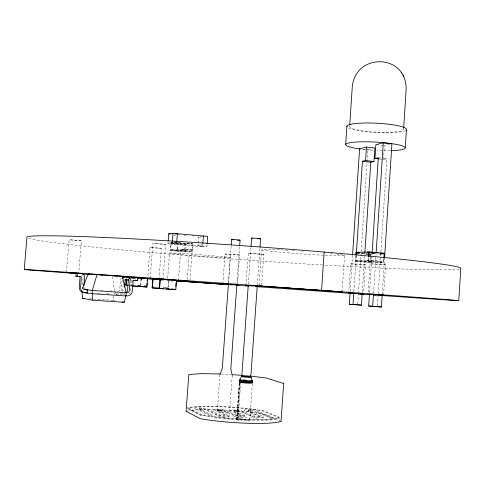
<?xml version="1.0" encoding="UTF-8"?>
<svg xmlns="http://www.w3.org/2000/svg" width="485" height="485" viewBox="0 0 485 485"><rect width="100%" height="100%" fill="white"/><g stroke="black" fill="none" stroke-linecap="round" stroke-linejoin="round"><path stroke-width="0.36" stroke-dasharray="2.42 1.82" d="M192.23 249.884L180.796 249.047L192.23 249.884L189.884 281.439M373.511 293.558L376.051 254.364M379.246 158.959L383.508 159.45L384.399 145.694L389.855 144.366M377.403 305.847L378.13 294.528M378.179 293.771L386.884 158.722L383.308 158.31M383.411 258.566L383.229 261.409L381.919 261.415L381.853 262.433L355.838 260.257L356.111 256.08M355.711 256.038L355.372 261.251L369.934 262.452L383.605 262.427L383.877 258.202M382.247 294.134L384.575 257.887M383.556 295.395L385.514 264.883L377.069 264.095L370.013 263.87L368.036 294.292M342.107 291.934L344.538 255.298L336.929 254.073M348.703 293.007L350.631 263.852L357.233 264.058L365.429 264.816L363.52 294.062M350.176 291.4L352.516 255.934M353.856 291.746L356.239 255.54M357.057 260.251L356.99 261.245L371.601 262.452L371.662 261.457L355.838 260.257M357.748 304.059L358.391 294.274M358.439 293.516L360.858 256.632M360.907 255.88L367.018 162.536M367.066 161.784L367.854 149.738L372.753 148.543M362.277 292.358L364.878 252.485M366.969 261.203L367.036 260.178L368.315 260.172L383.229 261.409M368.315 260.172L368.503 257.311M355.372 261.251L368.679 261.191L368.952 256.941M369.934 262.452L370.273 257.262M370.322 256.523L370.51 253.552L375.845 253.443M370.685 257.305L370.413 261.463L371.662 261.457M370.728 256.613L370.861 254.534L372.116 254.51L372.177 253.516L370.722 253.394M369.558 292.455L372.098 253.315M263.331 416.827L263.258 417.827L248.059 411.195L248.126 410.158L249.666 410.061A3.492 0.4 4.2 0 1 250.193 410.086L252.709 410.443L272.661 418.828L272.594 419.834L258.832 420.519L245.289 420.289L215.934 418.009L198.765 409.534M259.172 417.439L259.245 416.445L244.604 410.158A6.075 0.697 4.2 0 1 248.49 409.564L248.672 409.57A6.075 0.697 4.2 0 1 256.304 410.571L275.268 418.464L275.201 419.464L256.232 411.522M278.657 418.579L278.729 417.585L261.833 410.656A46.984 5.541 4.1 0 0 188.835 408.109L188.762 409.079L202.536 416.094M245.853 285.404L248.362 253.261L263.834 254.395L261.67 285.028M236.638 419.913L239.281 382.938M239.426 382.847L236.789 419.786L244.543 419.719L249.702 420.913L252.333 383.696M239.596 382.938L236.935 420.216L237.371 420.38L240.033 383.065M240.742 381.901L237.983 420.543L238.759 420.707M248.344 284.125L250.981 247.18M259.366 416.542L257.747 416.694A3.644 0.436 4.3 0 1 257.202 416.676L254.552 416.288L242.403 411.007A6.147 0.709 4.1 0 0 234.734 410.001L234.552 409.995A6.147 0.709 4.1 0 0 230.52 410.601L240.772 415.202L240.706 416.203M244.313 409.922L244.537 411.116M244.852 415.59L244.464 416.803L240.36 417.003M257.329 284.768L259.942 247.811M259.069 285.277L261.56 250.017L263.015 249.308L288.32 250.169M213.679 409.783L213.849 410.995M222.833 283.925L225.004 254.049L230.611 254.176L239.572 254.995L237.42 284.962M219.954 374.614L217.353 410.989L228.902 416.445M236.941 410.571L236.225 410.522A3.534 0.412 4.1 0 0 235.692 410.498L234.079 410.637L244.543 415.33A6.36 0.764 4.1 0 1 240.433 415.997L240.245 415.991A6.36 0.764 4.1 0 1 232.266 414.924L222.239 410.31L219.723 409.946A3.547 0.412 4 0 0 219.184 409.928C217.116 409.273 216.934 411.723 219.117 410.892M228.344 283.78L230.26 257.383L191.83 253.952L169.568 252.958L167.567 279.439M228.526 282.446L231.139 246.35M240.887 415.299L239.226 415.451A3.644 0.436 4.1 0 1 238.675 415.433L236.049 415.045L225.925 410.437A6.178 0.721 4 0 0 218.28 409.425L218.098 409.419A6.178 0.721 4 0 0 213.921 410.025L225.149 415.318L225.076 416.324M236.983 283.052L239.578 246.944M229.253 415.7L228.835 416.93L224.628 417.13M232.23 375.536L229.623 411.801L227.174 412.171L222.057 411.941M230.248 410.358L230.448 411.565M234.103 410.68L234.012 411.601L235.625 411.462M176.631 241.863L170.969 242.312L170.344 250.581L184.597 251.733L185.215 243.5L191.866 243.033L191.799 243.967L171.854 242.239L171.787 243.161L171.12 243.209L170.635 249.648L192.212 251.418L192.842 242.967M186.143 243.434L186.076 244.355L185.379 244.398L184.894 250.812L185.597 250.775L185.525 251.697L171.229 250.539L171.296 249.611L185.597 250.775M187.289 279.451L189.065 255.68M177.94 242.7L177.443 249.302L176.746 249.338L176.673 250.278L191.242 251.46L191.308 250.527L192.036 250.49L192.527 243.919L177.243 242.755M198.104 243.816L197.916 246.313L202.657 246.04L202.736 244.925L198.001 245.216M198.153 243.118L198.65 236.431L202.178 236.735M168.119 241.688L167.956 243.828L202.154 246.665L202.312 244.549M194.915 408.194L195.049 409.407M202.154 246.665L206.956 246.398L207.113 244.252M217.529 410.061L228.975 415.439A6.42 0.776 4 0 1 224.7 416.118L224.513 416.112A6.42 0.776 4 0 1 216.516 415.027L203.47 408.728L200.99 408.364A3.547 0.412 3.9 0 0 200.45 408.34C198.341 407.691 198.165 410.128 200.378 409.31M150.204 278.317L152.878 243.397L157.364 243.561L165.621 244.452L162.984 279.245M159.013 279.275L161.359 248.411L154.018 247.647L150.047 247.489L147.676 278.451M167.956 288.236L168.531 280.548M172.46 241.669L172.266 244.185L176.625 243.876L176.71 242.749L172.351 243.076M178.189 242.445L177.607 250.23L170.344 250.581M178.431 280.609L180.796 249.047M117.061 292.794L116.915 294.637L116.133 294.522M122.111 280.081L121.353 289.794A2.055 2.019 -69.5 0 1 119.959 291.6M123.16 284.719L122.675 290.466A5.111 5.02 -69 0 1 122.238 291.727M123.032 294.892L123.129 293.625M124.76 294.498L124.857 293.219M126.415 279.136L126.573 277.044M132.253 280.579L131.908 285.022L131.326 284.968L131.247 285.92L132.029 285.992M135.673 279.287L135.77 278.026M140.529 285.72L141.062 278.79M86.239 291.497L86.336 290.242M114.199 294.243L114.29 293.025M115.4 293.801L115.594 291.358M66.469 272.491L69.112 239.826L72.986 239.966L81.334 240.827L78.722 273.382M93.69 299.027L112.944 300.282L113.92 295.583M82.183 289.012L82.996 286.974M225.216 415.457L223.543 415.566A3.68 0.443 4 0 1 222.985 415.542L220.36 415.154L207.168 408.855A6.172 0.715 3.9 0 0 199.608 407.849L199.426 407.843A6.172 0.715 3.9 0 0 195.122 408.437L211.114 416.366A46.984 5.541 4.1 0 1 202.609 415.075L188.835 408.109M230.26 257.383L229.672 257.784L221.287 257.547L191.799 255.607L169.895 253.425L169.568 252.958M239.572 254.995L225.004 254.049M263.834 254.395L248.138 253.382M217.492 410.746L219.008 410.522M383.508 159.45L386.884 158.722M344.538 255.298L341.446 255.88L309.018 254.552L270.903 251.375L261.56 250.017M234.2 410.559L234.534 410.51M365.429 264.816L350.631 263.852M173.666 235.261L176.576 234.958M385.514 264.883L370.013 263.87M198.571 237.529L202.639 237.177M167.956 243.828L172.248 243.506L206.956 246.398M191.799 243.967L192.527 243.919M170.635 249.648L171.296 249.611M184.597 251.733L192.212 251.418M219.808 410.498L224.882 410.728M248.969 411.007L249.599 411.013M81.334 240.827L69.112 239.826M132.072 280.294L131.405 280.876L130.55 291.436A5.293 5.189 -71.3 0 1 129.331 293.886M165.621 244.452L152.878 243.397M161.359 248.411L150.047 247.489M240.172 416.997L232.194 415.924M224.434 417.124L216.443 416.039M221.312 374.032L230.811 374.547M249.775 411.019L250.127 411.037M200.56 409.316L203.403 409.692M219.299 410.898L222.172 411.28M292.097 250.363L295.874 250.563M219.153 410.437L225.501 411.28L235.983 416.045M236.159 411.486L238.687 411.85M257.79 418.203L252.279 417.585M141.838 279.075L141.244 279.033L140.747 285.507L141.341 285.562L137.691 285.301M89.246 298.736L92.95 298.978M169.477 280.924L168.75 280.876L168.216 287.944L162.912 287.587M97.691 293.134L102.196 293.437M106.694 293.74L111.198 294.037M116.054 294.456L118.019 294.553A5.111 5.02 -69 0 0 121.02 293.298M101.086 290.297L102.565 290.4M109.986 290.903L111.465 291.006M137.273 285.386L139.504 285.544M144.706 285.907L146.197 286.011M137.873 285.441L139.365 285.544M144.578 285.914L146.07 286.017M155.376 287.059L157.692 287.205M163.118 287.757L166.064 287.963M171.205 288.302L174.897 288.581M130.289 285.695L131.781 285.823M161.19 280.324L163.451 280.488M166.464 280.706L172.502 281.1M132.423 278.36L136.152 278.626M139.874 278.899L142.111 279.057M132.508 278.402L136.734 278.705M137.461 278.76L142.244 279.069M200.99 408.364L201.705 408.418M301.87 251.006L303.367 251.115M176.746 249.338L192.036 250.49M250.478 411.056L251.181 411.122M170.969 242.312L185.215 243.5M171.787 243.161L186.076 244.355M171.12 243.209L185.379 244.398M367.036 260.178L381.919 261.415M368.679 261.191L383.605 262.427M373.25 253.4L376.233 253.655M380.707 254.037L382.944 254.225M371.965 253.425L375.681 253.746M378.658 254.001L382.374 254.316M364.15 252.831L367.072 253.079M361.78 252.806L366.872 253.243M357.518 253.267L367.733 254.14M368.467 254.201L372.116 254.51M357.027 253.358L367.951 254.285M368.679 254.346L370.861 254.534M178.298 234.685L179.808 234.813M184.33 235.201L186.592 235.395M191.866 235.849L194.127 236.043M330.273 253.382L332.51 253.6M236.583 410.54L238.753 410.886L250.787 416.166A6.353 0.758 4.3 0 0 258.832 417.239L259.02 417.245A6.353 0.758 4.3 0 0 262.991 416.566L248.132 410.237M237.504 411.141L241.973 411.844M379.015 157.813L382.592 158.225M362.592 149.119L367.854 149.738M376.584 144.76L384.399 145.694M237.292 410.607L237.626 410.643M236.904 415.251L237.565 415.342M251.812 411.207L252.503 411.347M112.944 300.282L115.06 300.651M217.959 411.274L218.523 411.419M251.624 417.446L250.715 417.167M280.094 417.439L263.44 410.643A48.949 5.778 4.1 0 0 186.822 407.964M280.96 421.241L263.525 413.966A49.349 5.984 4.1 0 0 187.313 411.037M242.336 411.971L254.479 417.288M234.116 411.692L244.47 416.33M207.101 409.819L220.287 416.166M187.489 408.303L200.82 415.087A48.949 5.778 4.1 0 0 279.512 418.173M198.759 408.473L216.007 416.985A46.984 5.541 4.1 0 0 272.661 418.828M112.484 276.541L114.436 291.206M459.174 269.09A217.504 6.99 4.1 0 1 323.192 265.028M322.464 264.986A217.504 6.99 4.1 0 1 27.7 237.959M83.074 288.957A2.104 2.079 -52.2 0 1 82.389 287.241L83.184 277.311A3.686 3.65 -49.1 0 0 83.135 276.359M82.844 275.45A3.686 3.65 -49.1 0 1 83.02 275.892M118.122 291.461A2.043 2.007 -69 0 0 119.759 289.6L120.516 279.96A3.559 3.498 -74.4 0 1 121.123 278.22M124.287 290.667A5.147 5.056 -69.5 0 1 124.105 291.315M122.62 293.522A5.147 5.056 -69.5 0 1 120.256 294.692M390.583 150.677A29.87 4.171 3.2 0 1 376.851 150.508M373.056 150.295A29.87 4.171 3.2 0 1 367.09 149.816M365.641 149.677A29.87 4.171 3.2 0 1 360.804 149.107M405.612 130.495A29.84 4.674 3 0 1 378.118 132.641A29.84 4.674 3 0 1 348.533 127.985M403.132 128.458A27.039 4.238 3 0 1 373.717 131.975A27.039 4.238 3 0 1 351.892 124.936M278.729 417.585A46.984 5.541 4.1 0 1 275.268 418.464M246.519 375.202A4.565 0.376 4.2 0 1 247.302 375.269M243.167 379.367A6.178 0.533 4.2 0 1 246.259 379.531M239.863 418.828A6.554 0.8 4.2 0 0 249.842 418.888A6.554 0.8 4.2 0 0 240.227 417.458A6.554 0.8 4.2 0 0 239.863 418.828"/><path stroke-width="0.73" d="M232.23 375.536L230.818 368.806L236.874 284.556M458.804 300.645L460.75 268.278A217.504 6.99 4.1 0 0 240.263 245.555A217.504 6.99 4.1 0 0 26.917 237.444L24.25 269.514M382.198 294.886L381.422 306.969L372.686 306.368L373.462 294.31M376.148 252.861L383.265 142.826L391.904 143.863L384.575 257.887M383.92 257.493L384.193 253.267L369.273 251.988L355.96 252.309L355.808 254.546M403.678 128.107L406.09 90.155C407.746 53.689 355.275 51.925 352.249 87.173L349.74 124.93M405.278 147.773L406.448 129.319M362.174 293.868L361.44 305.15L353.013 304.568L349.333 304.234L350.079 292.91M352.565 255.177L359.585 148.762L366.472 147.04L374.85 148.028L373.971 161.511L370.776 162.202L362.434 161.25L356.433 252.521M356.16 255.383L356.299 253.297L357.518 253.267L357.578 252.273L359.773 252.461M353.013 304.568L353.759 293.255M362.434 161.25L365.587 160.553L366.472 147.04M364.878 252.485L370.776 162.202M368.545 256.595L368.782 253.018L367.503 253.049L367.569 252.03L372.771 252.473M378.536 158.88L374.978 158.468L375.875 144.675L383.265 142.826M369 256.238L369.273 251.988M372.686 306.368L368.679 306.005L369.461 293.958M372.147 252.564L378.3 157.728L374.978 158.468M321.561 290.333L324.144 252.061M345.678 144.439L346.896 126.106M281.064 421.144L283.652 383.526M252.061 382.732A6.541 0.582 4.2 0 1 248.926 383.199A6.541 0.582 4.2 0 1 240.706 382.447L239.402 382.077L239.39 381.428L239.875 381.271M241.894 374.59L248.235 285.629M251.03 246.428L251.624 238.135L255.983 238.226L260.584 238.759L259.996 247.059M250.915 375.263L257.22 286.271M228.417 283.949L222.318 368.17L219.954 374.614M231.248 244.846L231.624 239.584L235.655 239.675L240.069 240.172L239.687 245.434M186.082 411.238L188.823 374.511L200.845 373.638L220.069 373.977M202.839 243.506L203.397 236.001M207.168 243.531L207.695 236.371L173.012 233.382L168.713 233.861L168.174 240.978M152.126 287.829L152.823 278.705L160.311 279.166L159.601 288.563L152.126 287.829L157.558 288.236M153.036 287.92L153.114 286.902L152.429 286.841L152.969 279.736L153.654 279.778L153.733 278.766M172.411 241.336L173.012 233.382M176.764 242.033L177.389 233.758L175.206 233.994M175.8 286.453L176.073 282.816M175.812 289.697L176.516 280.342L159.353 279.105L159.274 280.148L159.995 280.197L159.438 287.496L158.722 287.429L158.643 288.472L175.812 289.697L171.829 289.309M124.596 287.114L125.148 280.233L125.773 279.827M127.979 285.598L125.924 285.392L126.361 279.827M126.579 279.427L126.185 284.483L126.743 284.537L126.67 285.465M84.736 292.522L81.941 292.079L82.583 298.299L92.326 300.191L124.227 302.264L125.936 295.953L126.185 292.752L122.384 276.401L88.149 274.049L83.541 285.61M129.283 278.851L129.422 277.014L124.287 276.662A3.559 3.498 -74.4 0 0 122.105 277.244M133.472 280.397L137.34 280.676L137.588 277.505L132.211 277.135A3.686 3.619 -76.4 0 0 128.313 280.554L127.537 290.539A2.116 2.073 -71.3 0 1 125.845 292.467M146.816 286.071L147.04 283.119M147.21 280.906L147.325 279.433M132.738 286.023L146.949 287.035L147.604 278.499L137.17 277.741M75.921 276.268L76.175 273.128L81.171 273.467A3.71 3.674 -50.3 0 1 84.548 277.42L83.747 287.423A2.122 2.092 -53.1 0 0 85.681 289.672L87.773 289.812L87.524 292.97L84.742 292.746A5.305 5.244 -53.1 0 1 80.583 287.896L81.383 277.056L80.983 276.644L75.921 276.268L77.236 276.365L77.491 273.2M97.055 274.565L92.247 290.448L92.326 300.191M239.881 379.579L241.403 376.433M240.069 240.172L237.462 240.166M260.584 238.759L257.741 238.759M239.833 381.81L239.402 382.077M380.24 253.346L384.193 253.267M126.852 295.917L127.434 295.917A5.329 5.232 -71.7 0 0 132.278 291.649L133.139 281.009L133.811 280.421M109.768 275.486L110.562 275.529M113.102 275.85L117.388 276.104M119.528 276.232L122.384 276.401M127.779 276.917L129.422 277.014M135.818 277.402L137.588 277.505M131.914 277.371L126.573 277.044L135.345 277.675M141.117 278.099L141.911 278.147L137.479 277.838M142.602 278.19L147.604 278.499M168.586 279.851L176.516 280.342M82.583 298.299L84.063 298.396M125.936 295.953L91.986 293.686L83.378 292.528A5.268 5.202 -52.2 0 1 79.243 287.714L80.049 277.19L79.479 276.523M349.333 304.234L357.002 304.762M368.679 306.005L371.571 306.205M373.013 306.302L381.422 306.969M84.305 289.472L86.385 289.612M125.603 292.631L126.997 292.728A2.128 2.092 -71.7 0 0 129.246 290.745L130.028 280.682A3.716 3.644 -76.7 0 1 133.957 277.244M126.185 292.752L92.247 290.448L83.584 289.212M232.745 374.669L242.421 375.39M76.133 273.2L66.469 272.491L71.677 272.885M156.958 279.13L147.676 278.451L152.054 278.784M252.067 285.829L245.853 285.404L261.56 286.52L255.298 286.095M228.435 284.307C203.609 282.597 256.856 286.308 231.775 284.58M176.219 280.767L228.289 284.537L176.11 280.851M125.924 285.392L128.131 285.568M133.199 285.901L138.292 286.259M139.807 286.386L141.268 286.489M159.068 288.339L163.59 288.654M165.852 288.811L168.865 289.024M132.654 277.426L135.679 277.638M124.827 279.76L128.501 280.027M158.11 278.869C179.626 280.488 133.375 277.056 155.127 278.687M88.149 274.049L89.616 274.158M91.823 274.316L96.23 274.637M99.898 274.898L102.838 275.116M105.778 275.328L110.186 275.644M152.823 278.705L169.55 279.912M185.67 281.118L189.884 281.427L178.431 280.609L182.681 280.93M73.544 272.988L76.491 273.207M154.666 278.942L157.334 279.136M127.543 279.954L128.361 280.015M135.576 280.542L137.34 280.676M374.262 252.6L377.979 252.921M380.21 253.109L382.441 253.303M355.96 252.309L357.415 252.436M168.713 233.861L170.144 233.982M357.7 304.81L361.44 305.15M78.388 273.346L78.722 273.382M167.901 288.933L170.35 289.169M140.474 286.411L146.949 287.035M251.848 376.257L266.059 377.942L283.61 383.483M233.291 239.845L231.624 239.584M365.587 160.553L373.971 161.511M252.758 238.353L251.624 238.135M122.111 301.894L124.227 302.264M239.438 381.531L240.742 381.901A6.541 0.576 4.2 0 0 248.963 382.653A6.541 0.576 4.2 0 0 252.097 382.186M186.167 411.341L200.202 418.664A49.349 5.984 4.1 0 0 280.96 421.241M401.174 72.526L401.544 73.12M402.932 75.418L403.326 76.066M251.139 377.166L252.2 380.507M76.187 273.558A217.874 0.515 4.1 0 1 101.395 274.637A217.874 0.515 4.1 0 1 408.431 296.711A217.874 0.515 4.1 0 1 379.688 295.377M376.014 295.123A217.874 0.515 4.1 0 1 373.038 294.916M370.031 294.704A217.874 0.515 4.1 0 1 358.342 293.886M355.42 293.68A217.874 0.515 4.1 0 1 257.056 286.708M248.835 286.114A217.874 0.515 4.1 0 1 236.098 285.204M232.363 284.938A217.874 0.515 4.1 0 1 230.126 284.774M228.629 284.665A217.874 0.515 4.1 0 1 175.861 280.863M152.684 279.178A217.874 0.515 4.1 0 1 147.476 278.802M145.264 278.639A217.874 0.515 4.1 0 1 143.069 278.481M138.54 278.147A217.874 0.515 4.1 0 1 137.037 278.038M131.817 277.656A217.874 0.515 4.1 0 1 128.864 277.444M125.209 277.177A217.874 0.515 4.1 0 1 122.317 276.965M88.252 274.455A217.874 0.515 4.1 0 1 82.28 274.013M79.831 273.394A3.686 3.65 -49.1 0 1 81.207 273.77M126.415 295.583A5.293 5.189 -71.3 0 1 125.736 295.668M122.487 278.729A3.583 3.522 -74.8 0 1 125.912 276.759M360.143 149.016A29.87 4.171 3.2 0 1 352.601 142.347A29.87 4.171 3.2 0 1 397.979 144.742A29.87 4.171 3.2 0 1 391.231 150.659M346.945 126.718A29.84 4.674 3 0 1 377.118 123.232A29.84 4.674 3 0 1 406.284 129.925M250.369 375.675A4.565 0.376 4.2 0 1 246.592 375.96A4.565 0.376 4.2 0 1 242.142 375.117M251.891 380.301A6.178 0.533 4.2 0 1 245.816 380.567A6.178 0.533 4.2 0 1 240.336 379.434M252.036 380.913A6.378 0.552 4.2 0 1 246.325 381.234A6.378 0.552 4.2 0 1 239.784 380.088M252.103 381.549A6.499 0.57 4.2 0 1 245.719 381.834A6.499 0.57 4.2 0 1 239.954 380.634M250.897 377.009A4.886 0.406 4.2 0 1 246.095 377.197A4.886 0.406 4.2 0 1 241.76 376.324M250.43 376.305A4.686 0.388 4.2 0 1 246.962 376.627A4.686 0.388 4.2 0 1 241.742 375.784M260.421 286.071L259.014 286.029L342.107 291.934L260.421 286.071M349.273 293.037L348.703 293.007L363.52 294.062L349.273 293.037M368.703 294.328L368.036 294.292L383.556 295.395L368.703 294.328"/></g></svg>
